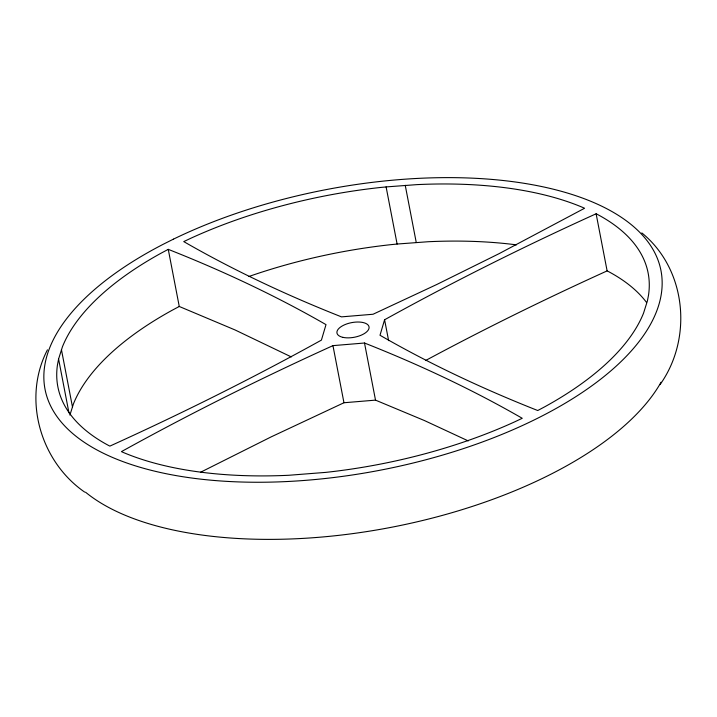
<?xml version="1.0" encoding="UTF-8"?>
<svg xmlns="http://www.w3.org/2000/svg" width="717" height="717" viewBox="0 0 717 717"><rect width="100%" height="100%" fill="white"/><g stroke="black" fill="none" stroke-linecap="round" stroke-linejoin="round"><path stroke-width="1.08" d="M58.588 359.002L57.477 364.801A300.566 136.92 -10.9 0 0 108.285 445.302L109.88 446.108C181.715 413.521 252.384 378.325 321.413 340.118L326.002 324.631C275.453 295.538 222.485 270.784 168.262 249.355L161.316 253.056A300.566 136.92 -10.9 0 0 62.451 346.759L58.588 359.002L68.949 412.822M384.59 319.764L380.001 335.251C430.541 364.344 483.518 389.098 537.741 410.527L544.687 406.826A300.566 136.92 -10.9 0 0 643.552 313.123L647.415 300.88L648.527 295.081A300.566 136.92 -10.9 0 0 597.718 214.58L596.123 213.774C524.288 246.361 453.61 281.557 384.59 319.764L388.614 340.629M69.899 415.08L73.448 403.877A300.566 136.92 -10.9 0 1 172.313 310.174L179.259 306.473L235.033 329.945L291.281 356.914M47.447 349.833C22.155 398.464 40.107 461.282 84.66 492.095M660.034 384.608C692.972 338.37 686.545 269.269 641.832 232.917M425.548 360.543C485.015 328.574 545.637 298.783 607.12 270.892L608.715 271.698A300.566 136.92 -10.9 0 1 646.546 302.466M200.518 472.279L271.08 436.922L343.963 402.748L375.511 400.131L424.482 420.574L468.264 440.919M332.957 345.63C261.122 378.226 190.453 413.422 121.433 451.62L123.118 452.382A300.566 136.92 -10.9 0 0 288.942 475.263L325.706 472.386A300.566 136.92 -10.9 0 0 514.86 421.775L522.245 418.289C471.705 389.188 418.728 364.442 364.505 343.013L332.957 345.63L343.963 402.748M386.113 186.922L380.297 187.495A300.566 136.92 -10.9 0 0 191.143 238.107L183.749 241.593C234.298 270.694 287.275 295.44 341.489 316.869L373.037 314.252L436.94 284.416L499.068 253.666L584.57 208.262L582.885 207.5A300.566 136.92 -10.9 0 0 417.061 184.619L386.113 186.922L397.11 244.04L428.058 241.737A300.566 136.92 -10.9 0 1 516.446 244.864M397.11 244.04L391.294 244.614A300.566 136.92 -10.9 0 0 248.907 276.493M596.123 213.774L607.12 270.892M405.239 185.309L416.236 242.427M364.505 343.013L375.511 400.131M168.262 249.355L179.259 306.473M61.429 349.609L72.426 406.727M661.047 382.233A313.634 142.871 -10.9 0 1 390.021 527.551A313.634 142.871 -10.9 0 1 85.52 492.185M173.415 239.155L163.037 244.363A313.634 142.871 -10.9 0 0 232.765 481.681A313.634 142.871 -10.9 0 0 660.285 267.468A313.634 142.871 -10.9 0 0 173.415 239.155M343.022 337.375A16.339 7.439 -10.9 0 0 368.932 328.619A16.339 7.439 -10.9 0 0 347.046 323.833A16.339 7.439 -10.9 0 0 343.022 337.375"/></g></svg>
